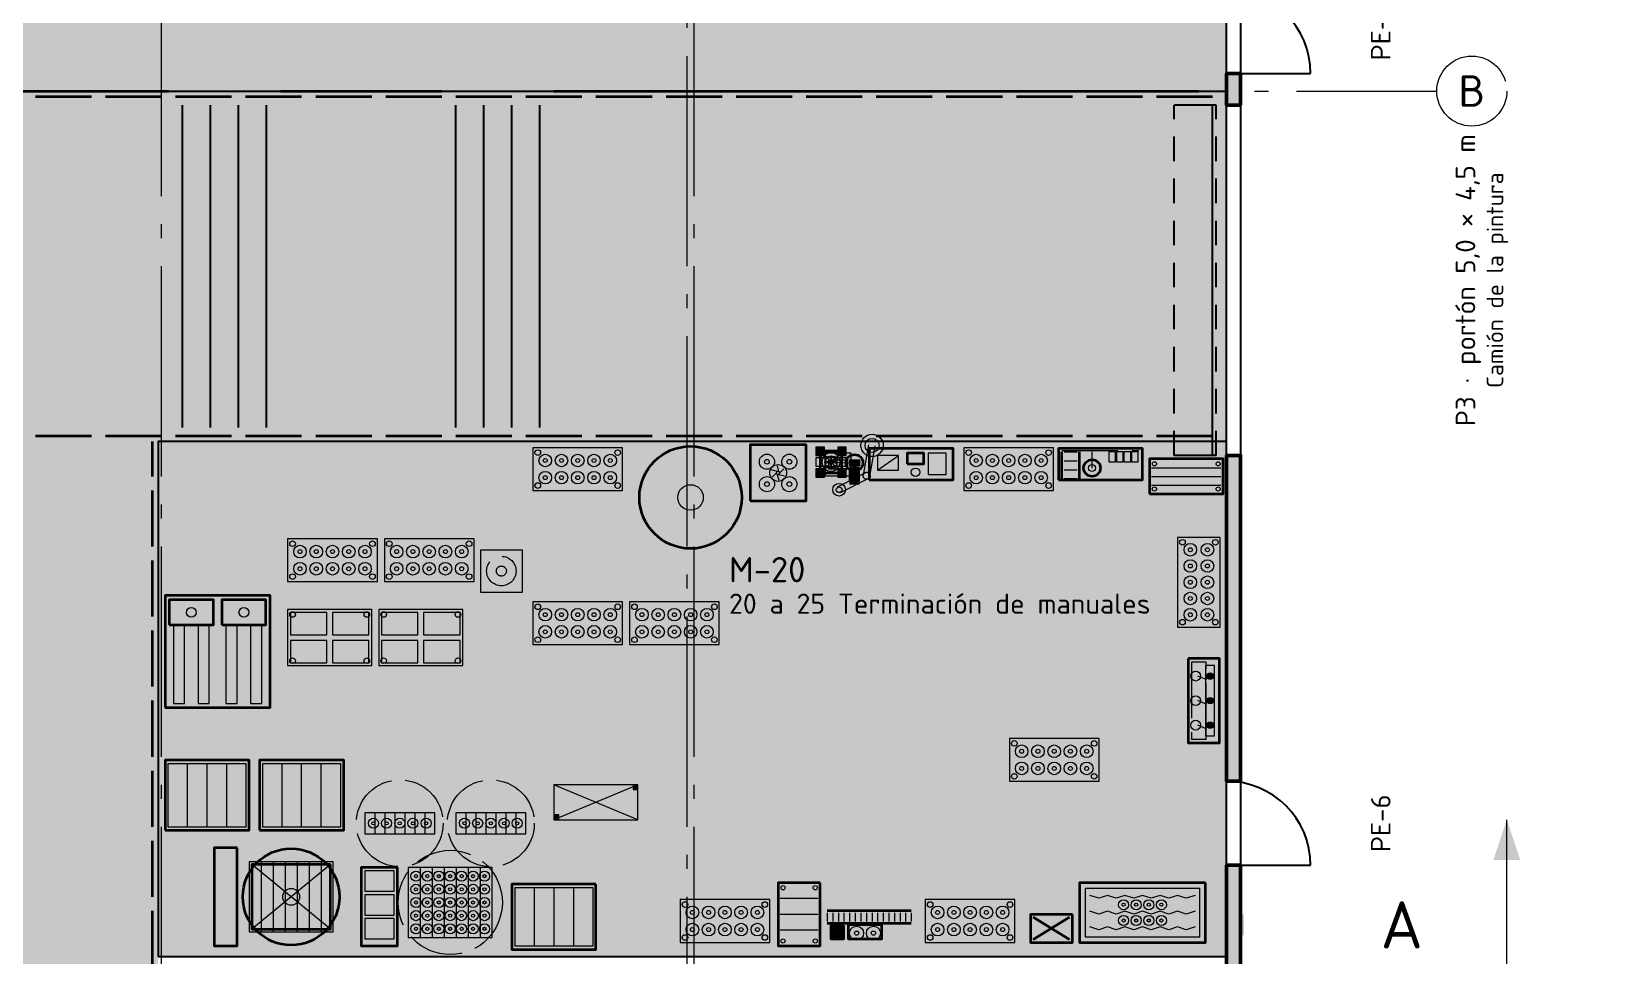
# Model space of a CAD drawing. Header units: millimetres. Extents: x 0 to 1189, y 0 to 841.
# Drawn here: x 466.7 to 579.1, y 415.3 to 481.2 of the extents above; entities that cross this region are included whole.
import ezdxf
from ezdxf.enums import TextEntityAlignment as Align

# ---------------------------------------------------------------- set-up
doc = ezdxf.new("R2010")
doc.units = ezdxf.units.MM
doc.linetypes.add('IRAM-E-TRAZOS', pattern=[5, 4, -1])
doc.linetypes.add('IRAM-F-TRAZO-PUNTO', pattern=[20, 15, -2, 1, -2])
for name, color, linetype, lineweight in [('A-ABERTURA', 7, 'CONTINUOUS', 25), ('A-COLUMNA', 7, 'CONTINUOUS', 50), ('A-EJE', 1, 'IRAM-F-TRAZO-PUNTO', 18), ('A-EQUIPO-FINO', 8, 'CONTINUOUS', 13), ('A-EQUIPO-OCULTO', 8, 'IRAM-E-TRAZOS', 13), ('A-EQUIPO-RELLENO', 9, 'CONTINUOUS', 13), ('A-EXTERIOR', 8, 'CONTINUOUS', 25), ('A-MURO', 7, 'CONTINUOUS', 50), ('A-RELLENO', 9, 'CONTINUOUS', 13), ('A-SECTOR', 1, 'CONTINUOUS', 25), ('A-SECTOR-TXT', 1, 'CONTINUOUS', 25), ('A-SEGURIDAD', 1, 'IRAM-E-TRAZOS', 18), ('A-TEXTO', 7, 'CONTINUOUS', 18)]:
    doc.layers.add(name, color=color, linetype=linetype, lineweight=lineweight)
for name, color, linetype, lineweight, true_color in [('A-DEFENSA', 2, 'CONTINUOUS', 35, 0xe6b400), ('A-DEM-AM', 2, 'CONTINUOUS', 35, 0xd7a500), ('A-DEM-RO', 1, 'CONTINUOUS', 35, 0xd21e1e), ('A-EQUIPO', 30, 'CONTINUOUS', 35, 0xe67800), ('A-PASILLO', 2, 'IRAM-E-TRAZOS', 35, 0xd7a500), ('A-SENDA', 2, 'CONTINUOUS', 25, 0xd7a500)]:
    doc.layers.add(name, color=color, linetype=linetype, lineweight=lineweight, true_color=true_color)
doc.styles.add('ISO3098', font='isocpeur.ttf')

msp = doc.modelspace()

# ---------------------------------------------------------------- hatches: boundary and pattern name
at = {"layer": 'A-ABERTURA', "true_color": 0x3c3c3c}
h = msp.add_hatch(color=7, dxfattribs=at)
h.dxf.hatch_style = 1
h.paths.add_polyline_path([(551, 476), (551, 477.25), (553, 477.25), (553, 476)])
h = msp.add_hatch(color=7, dxfattribs=at)
h.dxf.hatch_style = 1
h.paths.add_polyline_path([(551, 451), (551, 449.75), (553, 449.75), (553, 451)])
at = {"layer": 'A-COLUMNA', "true_color": 0x000000}
h = msp.add_hatch(color=7, dxfattribs=at)
h.dxf.hatch_style = 1
h.paths.add_polyline_path([(475, 476), (477, 476), (477, 478), (475, 478)])
h = msp.add_hatch(color=7, dxfattribs=at)
h.dxf.hatch_style = 1
h.paths.add_polyline_path([(513, 476), (515, 476), (515, 478), (513, 478)])
h = msp.add_hatch(color=7, dxfattribs=at)
h.dxf.hatch_style = 1
h.paths.add_polyline_path([(551, 476), (553, 476), (553, 478), (551, 478)])
h = msp.add_hatch(color=7, dxfattribs=at)
h.dxf.hatch_style = 1
h.paths.add_polyline_path([(551.75, 416.75), (553.25, 416.75), (553.25, 418.25), (551.75, 418.25)])
at = {"layer": 'A-EQUIPO-RELLENO', "true_color": 0xeeeeee}
h = msp.add_hatch(color=7, dxfattribs=at)
h.dxf.hatch_style = 1
h.paths.add_polyline_path([(502.5, 448.5), (508.9, 448.5), (508.9, 451.55), (502.5, 451.55)])
at = {"layer": 'A-EQUIPO-RELLENO', "true_color": 0xe1e6ec}
h = msp.add_hatch(color=7, dxfattribs=at)
h.dxf.hatch_style = 1
h.paths.add_polyline_path([(517.4, 448), (517.276, 448.945), (516.911, 449.825), (516.331, 450.581), (515.575, 451.161), (514.695, 451.526), (513.75, 451.65), (512.805, 451.526), (511.925, 451.161), (511.169, 450.581), (510.589, 449.825), (510.224, 448.945), (510.1, 448), (510.224, 447.055), (510.589, 446.175), (511.169, 445.419), (511.925, 444.839), (512.805, 444.474), (513.75, 444.35), (514.695, 444.474), (515.575, 444.839), (516.331, 445.419), (516.911, 446.175), (517.276, 447.055)])
at = {"layer": 'A-EQUIPO-RELLENO', "true_color": 0xe6e6dc}
h = msp.add_hatch(color=7, dxfattribs=at)
h.dxf.hatch_style = 1
h.paths.add_polyline_path([(518, 447.75), (522, 447.75), (522, 451.75), (518, 451.75)])
at = {"layer": 'A-EQUIPO-RELLENO', "true_color": 0x969ba0}
h = msp.add_hatch(color=7, dxfattribs=at)
h.dxf.hatch_style = 1
h.paths.add_polyline_path([(522.7, 451), (523.3, 451), (523.3, 451.6), (522.7, 451.6)])
at = {"layer": 'A-EQUIPO-RELLENO', "true_color": 0xfaeec8}
h = msp.add_hatch(color=7, dxfattribs=at)
h.dxf.hatch_style = 1
h.paths.add_polyline_path([(523, 449.75), (524.55, 449.75), (524.55, 451.3), (523, 451.3)])
at = {"layer": 'A-EQUIPO-RELLENO', "true_color": 0xcdd0d4}
h = msp.add_hatch(color=7, dxfattribs=at)
h.dxf.hatch_style = 1
h.paths.add_polyline_path([(523.35, 449.55), (525.2, 449.55), (525.2, 451.15), (523.35, 451.15)])
at = {"layer": 'A-EQUIPO-RELLENO', "true_color": 0x969ba0}
h = msp.add_hatch(color=7, dxfattribs=at)
h.dxf.hatch_style = 1
h.paths.add_polyline_path([(524.25, 451), (524.85, 451), (524.85, 451.6), (524.25, 451.6)])
at = {"layer": 'A-EQUIPO-RELLENO', "true_color": 0xeedec0}
h = msp.add_hatch(color=7, dxfattribs=at)
h.dxf.hatch_style = 1
h.paths.add_polyline_path([(526.5, 449.25), (532.5, 449.25), (532.5, 451.5), (526.5, 451.5)])
at = {"layer": 'A-EQUIPO-RELLENO', "true_color": 0xeeeeee}
h = msp.add_hatch(color=7, dxfattribs=at)
h.dxf.hatch_style = 1
h.paths.add_polyline_path([(533.25, 448.5), (539.65, 448.5), (539.65, 451.55), (533.25, 451.55)])
at = {"layer": 'A-EQUIPO-RELLENO', "true_color": 0xeedec0}
h = msp.add_hatch(color=7, dxfattribs=at)
h.dxf.hatch_style = 1
h.paths.add_polyline_path([(540, 449.25), (546, 449.25), (546, 451.5), (540, 451.5)])
at = {"layer": 'A-EQUIPO-RELLENO', "true_color": 0xeeeeee}
h = msp.add_hatch(color=7, dxfattribs=at)
h.dxf.hatch_style = 1
h.paths.add_polyline_path([(540.25, 449.35), (541.5, 449.35), (541.5, 451.25), (540.25, 451.25)])
h = msp.add_hatch(color=7, dxfattribs=at)
h.dxf.hatch_style = 1
h.paths.add_polyline_path([(546.5, 448.25), (551.75, 448.25), (551.75, 450.75), (546.5, 450.75)])
at = {"layer": 'A-EQUIPO-RELLENO', "true_color": 0x969ba0}
h = msp.add_hatch(color=7, dxfattribs=at)
h.dxf.hatch_style = 1
h.paths.add_polyline_path([(522.7, 449.45), (523.3, 449.45), (523.3, 450.05), (522.7, 450.05)])
h = msp.add_hatch(color=7, dxfattribs=at)
h.dxf.hatch_style = 1
h.paths.add_polyline_path([(524.25, 449.45), (524.85, 449.45), (524.85, 450.05), (524.25, 450.05)])
at = {"layer": 'A-EQUIPO-RELLENO', "true_color": 0xeeeeee}
h = msp.add_hatch(color=7, dxfattribs=at)
h.dxf.hatch_style = 1
h.paths.add_polyline_path([(525.8, 450.25), (525.1, 450.25), (525.1, 450.68), (525.8, 450.68)])
h = msp.add_hatch(color=7, dxfattribs=at)
h.dxf.hatch_style = 1
h.paths.add_polyline_path([(525.8, 449), (525.1, 449), (525.1, 450.1), (525.8, 450.1)])
h = msp.add_hatch(color=7, dxfattribs=at)
h.dxf.hatch_style = 1
h.paths.add_polyline_path([(548.5, 438.75), (551.55, 438.75), (551.55, 445.15), (548.5, 445.15)])
h = msp.add_hatch(color=7, dxfattribs=at)
h.dxf.hatch_style = 1
h.paths.add_polyline_path([(485, 442), (491.4, 442), (491.4, 445.05), (485, 445.05)])
h = msp.add_hatch(color=7, dxfattribs=at)
h.dxf.hatch_style = 1
h.paths.add_polyline_path([(491.9, 442), (498.3, 442), (498.3, 445.05), (491.9, 445.05)])
at = {"layer": 'A-EQUIPO-RELLENO', "true_color": 0xd6ecd6}
h = msp.add_hatch(color=7, dxfattribs=at)
h.dxf.hatch_style = 1
h.paths.add_polyline_path([(501.75, 444.25), (498.75, 444.25), (498.75, 441.25), (501.75, 441.25)])
at = {"layer": 'A-EQUIPO-RELLENO', "true_color": 0xfac83c}
h = msp.add_hatch(color=7, dxfattribs=at)
h.dxf.hatch_style = 1
h.paths.add_polyline_path([(476.55, 438.9), (479.7, 438.9), (479.7, 440.7), (476.55, 440.7)])
h = msp.add_hatch(color=7, dxfattribs=at)
h.dxf.hatch_style = 1
h.paths.add_polyline_path([(480.3, 438.9), (483.45, 438.9), (483.45, 440.7), (480.3, 440.7)])
at = {"layer": 'A-EQUIPO-RELLENO', "true_color": 0xeeeeee}
h = msp.add_hatch(color=7, dxfattribs=at)
h.dxf.hatch_style = 1
h.paths.add_polyline_path([(485, 436), (491, 436), (491, 440), (485, 440)])
at = {"layer": 'A-EQUIPO-RELLENO', "true_color": 0xfaecc8}
h = msp.add_hatch(color=7, dxfattribs=at)
h.dxf.hatch_style = 1
h.paths.add_polyline_path([(485.2, 438.2), (487.8, 438.2), (487.8, 439.8), (485.2, 439.8)])
h = msp.add_hatch(color=7, dxfattribs=at)
h.dxf.hatch_style = 1
h.paths.add_polyline_path([(488.2, 438.2), (490.8, 438.2), (490.8, 439.8), (488.2, 439.8)])
at = {"layer": 'A-EQUIPO-RELLENO', "true_color": 0xeeeeee}
h = msp.add_hatch(color=7, dxfattribs=at)
h.dxf.hatch_style = 1
h.paths.add_polyline_path([(491.5, 436), (497.5, 436), (497.5, 440), (491.5, 440)])
at = {"layer": 'A-EQUIPO-RELLENO', "true_color": 0xfaecc8}
h = msp.add_hatch(color=7, dxfattribs=at)
h.dxf.hatch_style = 1
h.paths.add_polyline_path([(491.7, 438.2), (494.3, 438.2), (494.3, 439.8), (491.7, 439.8)])
h = msp.add_hatch(color=7, dxfattribs=at)
h.dxf.hatch_style = 1
h.paths.add_polyline_path([(494.7, 438.2), (497.3, 438.2), (497.3, 439.8), (494.7, 439.8)])
at = {"layer": 'A-EQUIPO-RELLENO', "true_color": 0xeeeeee}
h = msp.add_hatch(color=7, dxfattribs=at)
h.dxf.hatch_style = 1
h.paths.add_polyline_path([(502.5, 437.5), (508.9, 437.5), (508.9, 440.55), (502.5, 440.55)])
h = msp.add_hatch(color=7, dxfattribs=at)
h.dxf.hatch_style = 1
h.paths.add_polyline_path([(509.4, 437.5), (515.8, 437.5), (515.8, 440.55), (509.4, 440.55)])
h = msp.add_hatch(color=7, dxfattribs=at)
h.dxf.hatch_style = 1
h.paths.add_polyline_path([(476.843, 433.3), (477.643, 433.3), (477.643, 438.9), (476.843, 438.9)])
h = msp.add_hatch(color=7, dxfattribs=at)
h.dxf.hatch_style = 1
h.paths.add_polyline_path([(478.607, 433.3), (479.407, 433.3), (479.407, 438.9), (478.607, 438.9)])
h = msp.add_hatch(color=7, dxfattribs=at)
h.dxf.hatch_style = 1
h.paths.add_polyline_path([(480.593, 433.3), (481.393, 433.3), (481.393, 438.9), (480.593, 438.9)])
h = msp.add_hatch(color=7, dxfattribs=at)
h.dxf.hatch_style = 1
h.paths.add_polyline_path([(482.357, 433.3), (483.157, 433.3), (483.157, 438.9), (482.357, 438.9)])
at = {"layer": 'A-EQUIPO-RELLENO', "true_color": 0xfaecc8}
h = msp.add_hatch(color=7, dxfattribs=at)
h.dxf.hatch_style = 1
h.paths.add_polyline_path([(485.2, 436.2), (487.8, 436.2), (487.8, 437.8), (485.2, 437.8)])
h = msp.add_hatch(color=7, dxfattribs=at)
h.dxf.hatch_style = 1
h.paths.add_polyline_path([(488.2, 436.2), (490.8, 436.2), (490.8, 437.8), (488.2, 437.8)])
h = msp.add_hatch(color=7, dxfattribs=at)
h.dxf.hatch_style = 1
h.paths.add_polyline_path([(491.7, 436.2), (494.3, 436.2), (494.3, 437.8), (491.7, 437.8)])
h = msp.add_hatch(color=7, dxfattribs=at)
h.dxf.hatch_style = 1
h.paths.add_polyline_path([(494.7, 436.2), (497.3, 436.2), (497.3, 437.8), (494.7, 437.8)])
at = {"layer": 'A-EQUIPO-RELLENO', "true_color": 0xeeeeee}
h = msp.add_hatch(color=7, dxfattribs=at)
h.dxf.hatch_style = 1
h.paths.add_polyline_path([(549.25, 436.5), (549.25, 430.5), (551.5, 430.5), (551.5, 436.5)])
at = {"layer": 'A-EQUIPO-RELLENO', "true_color": 0xe2e7ee}
h = msp.add_hatch(color=7, dxfattribs=at)
h.dxf.hatch_style = 1
h.paths.add_polyline_path([(550.5, 436), (550.5, 431), (551.15, 431), (551.15, 436)])
at = {"layer": 'A-EQUIPO-RELLENO', "true_color": 0xffffff}
h = msp.add_hatch(color=7, dxfattribs=at)
h.dxf.hatch_style = 1
h.paths.add_polyline_path([(550.825, 435.025), (550.883, 435.033), (550.938, 435.055), (550.984, 435.091), (551.02, 435.137), (551.042, 435.192), (551.05, 435.25), (551.042, 435.308), (551.02, 435.363), (550.984, 435.409), (550.938, 435.445), (550.883, 435.467), (550.825, 435.475), (550.767, 435.467), (550.713, 435.445), (550.666, 435.409), (550.63, 435.363), (550.608, 435.308), (550.6, 435.25), (550.608, 435.192), (550.63, 435.137), (550.666, 435.091), (550.713, 435.055), (550.767, 435.033)])
h = msp.add_hatch(color=7, dxfattribs=at)
h.dxf.hatch_style = 1
h.paths.add_polyline_path([(550.825, 433.275), (550.883, 433.283), (550.938, 433.305), (550.984, 433.341), (551.02, 433.388), (551.042, 433.442), (551.05, 433.5), (551.042, 433.558), (551.02, 433.612), (550.984, 433.659), (550.938, 433.695), (550.883, 433.717), (550.825, 433.725), (550.767, 433.717), (550.713, 433.695), (550.666, 433.659), (550.63, 433.612), (550.608, 433.558), (550.6, 433.5), (550.608, 433.442), (550.63, 433.388), (550.666, 433.341), (550.713, 433.305), (550.767, 433.283)])
h = msp.add_hatch(color=7, dxfattribs=at)
h.dxf.hatch_style = 1
h.paths.add_polyline_path([(550.825, 431.525), (550.883, 431.533), (550.938, 431.555), (550.984, 431.591), (551.02, 431.637), (551.042, 431.692), (551.05, 431.75), (551.042, 431.808), (551.02, 431.863), (550.984, 431.909), (550.938, 431.945), (550.883, 431.967), (550.825, 431.975), (550.767, 431.967), (550.713, 431.945), (550.666, 431.909), (550.63, 431.863), (550.608, 431.808), (550.6, 431.75), (550.608, 431.692), (550.63, 431.637), (550.666, 431.591), (550.713, 431.555), (550.767, 431.533)])
at = {"layer": 'A-EQUIPO-RELLENO', "true_color": 0xeeeeee}
h = msp.add_hatch(color=7, dxfattribs=at)
h.dxf.hatch_style = 1
h.paths.add_polyline_path([(536.5, 427.75), (542.9, 427.75), (542.9, 430.8), (536.5, 430.8)])
at = {"layer": 'A-EQUIPO-RELLENO', "true_color": 0xeedec0}
h = msp.add_hatch(color=7, dxfattribs=at)
h.dxf.hatch_style = 1
h.paths.add_polyline_path([(476.45, 424.5), (482.05, 424.5), (482.05, 429), (476.45, 429)])
h = msp.add_hatch(color=7, dxfattribs=at)
h.dxf.hatch_style = 1
h.paths.add_polyline_path([(483.2, 424.5), (488.8, 424.5), (488.8, 429), (483.2, 429)])
at = {"layer": 'A-EQUIPO-RELLENO', "true_color": 0xeeeeee}
h = msp.add_hatch(color=7, dxfattribs=at)
h.dxf.hatch_style = 1
h.paths.add_polyline_path([(510, 427.5), (504, 427.5), (504, 425), (510, 425)])
at = {"layer": 'A-EQUIPO-RELLENO', "true_color": 0x969ba0}
h = msp.add_hatch(color=7, dxfattribs=at)
h.dxf.hatch_style = 1
h.paths.add_polyline_path([(509.95, 427.45), (509.65, 427.45), (509.65, 427.15), (509.95, 427.15)])
at = {"layer": 'A-EQUIPO-RELLENO', "true_color": 0xeedec0}
h = msp.add_hatch(color=7, dxfattribs=at)
h.dxf.hatch_style = 1
h.paths.add_polyline_path([(495.5, 425.5), (490.5, 425.5), (490.5, 424), (495.5, 424)])
h = msp.add_hatch(color=7, dxfattribs=at)
h.dxf.hatch_style = 1
h.paths.add_polyline_path([(502, 425.5), (497, 425.5), (497, 424), (502, 424)])
at = {"layer": 'A-EQUIPO-RELLENO', "true_color": 0x969ba0}
h = msp.add_hatch(color=7, dxfattribs=at)
h.dxf.hatch_style = 1
h.paths.add_polyline_path([(504.35, 425.35), (504.05, 425.35), (504.05, 425.05), (504.35, 425.05)])
at = {"layer": 'A-EQUIPO-RELLENO', "true_color": 0xcdd0d4}
h = msp.add_hatch(color=7, dxfattribs=at)
h.dxf.hatch_style = 1
h.paths.add_polyline_path([(481.4, 423), (479.75, 423), (479.75, 416), (481.4, 416)])
at = {"layer": 'A-EQUIPO-RELLENO', "true_color": 0xeeeeee}
h = msp.add_hatch(color=7, dxfattribs=at)
h.dxf.hatch_style = 1
h.paths.add_polyline_path([(481.8, 419.5), (481.918, 418.607), (482.262, 417.775), (482.81, 417.06), (483.525, 416.512), (484.357, 416.168), (485.25, 416.05), (486.143, 416.168), (486.975, 416.512), (487.69, 417.06), (488.238, 417.775), (488.582, 418.607), (488.7, 419.5), (488.582, 420.393), (488.238, 421.225), (487.69, 421.94), (486.975, 422.488), (486.143, 422.832), (485.25, 422.95), (484.357, 422.832), (483.525, 422.488), (482.81, 421.94), (482.262, 421.225), (481.918, 420.393)])
at = {"layer": 'A-EQUIPO-RELLENO', "true_color": 0xeedec0}
h = msp.add_hatch(color=7, dxfattribs=at)
h.dxf.hatch_style = 1
h.paths.add_polyline_path([(488.25, 422), (482.25, 422), (482.25, 417), (488.25, 417)])
h = msp.add_hatch(color=7, dxfattribs=at)
h.dxf.hatch_style = 1
h.paths.add_polyline_path([(492.85, 421.6), (490.25, 421.6), (490.25, 416), (492.85, 416)])
h = msp.add_hatch(color=7, dxfattribs=at)
h.dxf.hatch_style = 1
h.paths.add_polyline_path([(499.6, 421.6), (493.6, 421.6), (493.6, 416.6), (499.6, 416.6)])
at = {"layer": 'A-EQUIPO-RELLENO', "true_color": 0xeeeeee}
h = msp.add_hatch(color=7, dxfattribs=at)
h.dxf.hatch_style = 1
h.paths.add_polyline_path([(523, 420.5), (520, 420.5), (520, 416), (523, 416)])
at = {"layer": 'A-EQUIPO-RELLENO', "true_color": 0xcdd0d4}
h = msp.add_hatch(color=7, dxfattribs=at)
h.dxf.hatch_style = 1
h.paths.add_polyline_path([(550.5, 420.5), (541.5, 420.5), (541.5, 416.25), (550.5, 416.25)])
at = {"layer": 'A-EQUIPO-RELLENO', "true_color": 0xeedec0}
h = msp.add_hatch(color=7, dxfattribs=at)
h.dxf.hatch_style = 1
h.paths.add_polyline_path([(506.8, 420.15), (501.2, 420.15), (501.2, 416), (506.8, 416)])
at = {"layer": 'A-EQUIPO-RELLENO', "true_color": 0xeeeeee}
h = msp.add_hatch(color=7, dxfattribs=at)
h.dxf.hatch_style = 1
h.paths.add_polyline_path([(513, 416.25), (519.4, 416.25), (519.4, 419.3), (513, 419.3)])
h = msp.add_hatch(color=7, dxfattribs=at)
h.dxf.hatch_style = 1
h.paths.add_polyline_path([(530.5, 416.25), (536.9, 416.25), (536.9, 419.3), (530.5, 419.3)])
at = {"layer": 'A-EQUIPO-RELLENO', "true_color": 0xc8e1fa}
h = msp.add_hatch(color=7, dxfattribs=at)
h.dxf.hatch_style = 1
h.paths.add_polyline_path([(550.1, 420.1), (541.9, 420.1), (541.9, 416.65), (550.1, 416.65)])
at = {"layer": 'A-EQUIPO-RELLENO', "true_color": 0xeeeeee}
h = msp.add_hatch(color=7, dxfattribs=at)
h.dxf.hatch_style = 1
h.paths.add_polyline_path([(529.5, 418.5), (523.5, 418.5), (523.5, 417.6), (529.5, 417.6)])
at = {"layer": 'A-EQUIPO-RELLENO', "true_color": 0xf5cdc8}
h = msp.add_hatch(color=7, dxfattribs=at)
h.dxf.hatch_style = 1
h.paths.add_polyline_path([(541, 418.25), (538, 418.25), (538, 416.25), (541, 416.25)])
at = {"layer": 'A-EQUIPO-RELLENO', "true_color": 0xcdd0d4}
h = msp.add_hatch(color=7, dxfattribs=at)
h.dxf.hatch_style = 1
h.paths.add_polyline_path([(524.7, 417.45), (523.75, 417.45), (523.75, 416.5), (524.7, 416.5)])
h = msp.add_hatch(color=7, dxfattribs=at)
h.dxf.hatch_style = 1
h.paths.add_polyline_path([(527.4, 417.51), (525, 417.51), (525, 416.5), (527.4, 416.5)])
at = {"layer": 'A-MURO', "true_color": 0x464646}
h = msp.add_hatch(color=7, dxfattribs=at)
h.dxf.hatch_style = 1
h.paths.add_polyline_path([(553, 476), (552, 476), (552, 478.25), (553, 478.25)])
h = msp.add_hatch(color=7, dxfattribs=at)
h.dxf.hatch_style = 1
h.paths.add_polyline_path([(553, 427.75), (552, 427.75), (552, 451), (553, 451)])
h = msp.add_hatch(color=7, dxfattribs=at)
h.dxf.hatch_style = 1
h.paths.add_polyline_path([(553, 409.25), (552, 409.25), (552, 421.75), (553, 421.75)])
at = {"layer": 'A-RELLENO', "true_color": 0xfff4b4}
h = msp.add_hatch(color=7, dxfattribs=at)
h.dxf.hatch_style = 1
h.paths.add_polyline_path([(172, 477), (552, 477), (552, 484.5), (172, 484.5)])
at = {"layer": 'A-RELLENO', "true_color": 0xe2e2e2}
h = msp.add_hatch(color=7, dxfattribs=at)
h.dxf.hatch_style = 1
h.paths.add_polyline_path([(172, 452), (552, 452), (552, 477), (172, 477)])
h = msp.add_hatch(color=7, dxfattribs=at)
h.dxf.hatch_style = 1
h.paths.add_polyline_path([(460.75, 384.5), (475.75, 384.5), (475.75, 452), (460.75, 452)])
at = {"layer": 'A-RELLENO', "true_color": 0xd7eed2}
h = msp.add_hatch(color=7, dxfattribs=at)
h.dxf.hatch_style = 1
h.paths.add_polyline_path([(475.75, 415.25), (552, 415.25), (552, 452), (475.75, 452)])
at = {"layer": 'A-TEXTO', "true_color": 0x000000}
h = msp.add_hatch(color=7, dxfattribs=at)
h.dxf.hatch_style = 1
h.paths.add_polyline_path([(572, 425), (571.04, 422.12), (572.96, 422.12)])

# ---------------------------------------------------------------- linework, layer by layer
at = {"layer": 'A-ABERTURA'}
for p, q in [((552, 478.25), (558, 478.25)), ((548.25, 475), (548.25, 476)), ((551.25, 476), (548.25, 476)), ((551, 451), (551, 476)), ((551.25, 475), (551.25, 476)), ((552, 451), (552, 476)), ((548.25, 472), (548.25, 473.75)), ((551.25, 472), (551.25, 473.75)), ((548.25, 469), (548.25, 470.75)), ((551.25, 469), (551.25, 470.75)), ((548.25, 466), (548.25, 467.75)), ((551.25, 466), (551.25, 467.75)), ((548.25, 463), (548.25, 464.75)), ((551.25, 463), (551.25, 464.75)), ((548.25, 460), (548.25, 461.75)), ((551.25, 460), (551.25, 461.75)), ((548.25, 457), (548.25, 458.75)), ((551.25, 457), (551.25, 458.75)), ((548.25, 454), (548.25, 455.75)), ((551.25, 454), (551.25, 455.75)), ((548.25, 451), (548.25, 452.75)), ((551.25, 451), (551.25, 452.75)), ((551.25, 451), (548.25, 451)), ((552, 421.75), (558, 421.75))]:
    msp.add_line(p, q, dxfattribs=at)
for centre in [(552, 478.25), (552, 421.75)]:
    msp.add_arc(centre, 6, 0, 90, dxfattribs=at)
at = {"layer": 'A-DEFENSA'}
for p, q in [((458.5, 477), (476.5, 477)), ((484.5, 477), (496, 477)), ((504, 477), (550, 477))]:
    msp.add_line(p, q, dxfattribs=at)
at = {"layer": 'A-DEM-AM'}
msp.add_lwpolyline([(476.25, 433), (483.75, 433), (483.75, 441), (476.25, 441)], close=True, dxfattribs=at)
at = {"layer": 'A-DEM-RO'}
for p, q in [((540.8, 418.05), (538.2, 416.45)), ((540.8, 416.45), (538.2, 418.05))]:
    msp.add_line(p, q, dxfattribs=at)
msp.add_lwpolyline([(541, 418.25), (538, 418.25), (538, 416.25), (541, 416.25)], close=True, dxfattribs=at)
at = {"layer": 'A-EJE'}
for p, q in [((513.5, 364.5), (513.5, 707)), ((476, 369.5), (476, 622.5)), ((514, 369.5), (514, 622.5)), ((552, 369.5), (552, 622.5)), ((157, 477), (567, 477))]:
    msp.add_line(p, q, dxfattribs=at)
msp.add_circle((569.5, 477), 2.5, dxfattribs=at)
at = {"layer": 'A-EQUIPO'}
for p, q in [((540.25, 449.35), (540.25, 451.25)), ((541.5, 449.35), (541.5, 451.25)), ((525.8, 450.1), (525.1, 450.1)), ((525.8, 449), (525.1, 449)), ((529.5, 418.5), (523.5, 418.5)), ((529.5, 417.6), (523.5, 417.6))]:
    msp.add_line(p, q, dxfattribs=at)
for points in [[(518, 447.75), (522, 447.75), (522, 451.75), (518, 451.75)], [(523, 449.75), (524.55, 449.75), (524.55, 451.3), (523, 451.3)], [(526.5, 449.25), (532.5, 449.25), (532.5, 451.5), (526.5, 451.5)], [(529.2, 450.4), (530.4, 450.4), (530.4, 451.15), (529.2, 451.15)], [(540, 449.25), (546, 449.25), (546, 451.5), (540, 451.5)], [(546.5, 448.25), (551.75, 448.25), (551.75, 450.75), (546.5, 450.75)], [(476.55, 438.9), (479.7, 438.9), (479.7, 440.7), (476.55, 440.7)], [(480.3, 438.9), (483.45, 438.9), (483.45, 440.7), (480.3, 440.7)], [(549.25, 436.5), (549.25, 430.5), (551.5, 430.5), (551.5, 436.5)], [(476.25, 424.25), (482.25, 424.25), (482.25, 429.25), (476.25, 429.25)], [(483, 424.25), (489, 424.25), (489, 429.25), (483, 429.25)], [(481.4, 423), (479.75, 423), (479.75, 416), (481.4, 416)], [(488.05, 421.8), (482.45, 421.8), (482.45, 417.2), (488.05, 417.2)], [(492.85, 421.6), (490.25, 421.6), (490.25, 416), (492.85, 416)], [(507, 420.4), (501, 420.4), (501, 415.75), (507, 415.75)], [(523, 420.5), (520, 420.5), (520, 416), (523, 416)], [(550.5, 420.5), (541.5, 420.5), (541.5, 416.25), (550.5, 416.25)], [(524.7, 417.45), (523.75, 417.45), (523.75, 416.5), (524.7, 416.5)], [(527.4, 417.51), (525, 417.51), (525, 416.5), (527.4, 416.5)]]:
    msp.add_lwpolyline(points, close=True, dxfattribs=at)
for centre, radius in [((513.75, 448), 3.65), ((525.45, 450.465), 0.6), ((542.4, 450.1), 0.6), ((523.775, 450.525), 0.124), ((485.25, 419.5), 3.45)]:
    msp.add_circle(centre, radius, dxfattribs=at)
at = {"layer": 'A-EQUIPO-FINO'}
for p, q in [((523.687, 450.613), (523.468, 450.832)), ((523.863, 450.613), (524.082, 450.832)), ((527.1, 449.95), (528.6, 451)), ((540.4, 451.25), (541.35, 451.25)), ((523.687, 450.437), (523.468, 450.218)), ((523.863, 450.437), (524.082, 450.218)), ((525.8, 450.25), (525.1, 450.68)), ((525.8, 450.68), (525.1, 450.25)), ((525.1, 449.15), (525.1, 449.95)), ((525.8, 449.15), (525.8, 449.95)), ((540.4, 450.617), (541.35, 450.617)), ((540.4, 449.983), (541.35, 449.983)), ((546.65, 450.125), (551.6, 450.125)), ((540.4, 449.35), (541.35, 449.35)), ((546.65, 449.5), (551.6, 449.5)), ((546.65, 448.875), (551.6, 448.875)), ((550.701, 435.374), (550.666, 435.409)), ((550.701, 435.126), (550.666, 435.091)), ((550.825, 435.425), (550.825, 435.475)), ((550.825, 435.25), (550.938, 435.092)), ((550.825, 435.075), (550.825, 435.025)), ((550.949, 435.374), (550.984, 435.409)), ((550.949, 435.126), (550.984, 435.091)), ((551, 435.25), (551.05, 435.25)), ((550.701, 433.624), (550.666, 433.659)), ((550.701, 433.376), (550.666, 433.341)), ((550.825, 433.675), (550.825, 433.725)), ((550.825, 433.5), (550.938, 433.343)), ((550.825, 433.325), (550.825, 433.275)), ((550.949, 433.624), (550.984, 433.659)), ((550.949, 433.376), (550.984, 433.341)), ((551, 433.5), (551.05, 433.5)), ((550.701, 431.874), (550.666, 431.909)), ((550.701, 431.626), (550.666, 431.591)), ((550.825, 431.925), (550.825, 431.975)), ((550.825, 431.75), (550.938, 431.592)), ((550.825, 431.575), (550.825, 431.525)), ((550.949, 431.874), (550.984, 431.909)), ((550.949, 431.626), (550.984, 431.591)), ((551, 431.75), (551.05, 431.75)), ((477.85, 424.5), (477.85, 429)), ((479.25, 424.5), (479.25, 429)), ((480.65, 424.5), (480.65, 429)), ((484.6, 424.5), (484.6, 429)), ((486, 424.5), (486, 429)), ((487.4, 424.5), (487.4, 429)), ((510, 427.5), (504, 425)), ((510, 425), (504, 427.5)), ((491.214, 425.5), (491.214, 424)), ((491.929, 425.5), (491.929, 424)), ((492.643, 425.5), (492.643, 424)), ((493.357, 425.5), (493.357, 424)), ((494.071, 425.5), (494.071, 424)), ((494.786, 425.5), (494.786, 424)), ((497.714, 425.5), (497.714, 424)), ((498.429, 425.5), (498.429, 424)), ((499.143, 425.5), (499.143, 424)), ((499.857, 425.5), (499.857, 424)), ((500.571, 425.5), (500.571, 424)), ((501.286, 425.5), (501.286, 424)), ((488.05, 421.8), (482.45, 417.2)), ((488.05, 417.2), (482.45, 421.8)), ((483.107, 422), (483.107, 417)), ((483.964, 422), (483.964, 417)), ((484.821, 422), (484.821, 417)), ((485.679, 422), (485.679, 417)), ((486.536, 422), (486.536, 417)), ((487.393, 422), (487.393, 417)), ((494.457, 421.6), (494.457, 416.6)), ((495.314, 421.6), (495.314, 416.6)), ((496.171, 421.6), (496.171, 416.6)), ((497.029, 421.6), (497.029, 416.6)), ((497.886, 421.6), (497.886, 416.6)), ((498.743, 421.6), (498.743, 416.6)), ((502.6, 420.15), (502.6, 416)), ((504, 420.15), (504, 416)), ((505.4, 420.15), (505.4, 416)), ((522.85, 419.375), (520.15, 419.375)), ((522.85, 418.25), (520.15, 418.25)), ((523.5, 418.35), (523.5, 417.75)), ((523.9, 418.35), (523.9, 417.75)), ((524.3, 418.35), (524.3, 417.75)), ((524.7, 418.35), (524.7, 417.75)), ((525.1, 418.35), (525.1, 417.75)), ((525.5, 418.35), (525.5, 417.75)), ((525.9, 418.35), (525.9, 417.75)), ((526.3, 418.35), (526.3, 417.75)), ((526.7, 418.35), (526.7, 417.75)), ((527.1, 418.35), (527.1, 417.75)), ((527.5, 418.35), (527.5, 417.75)), ((527.9, 418.35), (527.9, 417.75)), ((528.3, 418.35), (528.3, 417.75)), ((528.7, 418.35), (528.7, 417.75)), ((529.1, 418.35), (529.1, 417.75)), ((529.5, 418.35), (529.5, 417.75)), ((522.85, 417.125), (520.15, 417.125)), ((524.7, 417.45), (523.75, 416.5))]:
    msp.add_line(p, q, dxfattribs=at)
for points in [[(502.5, 448.5), (508.9, 448.5), (508.9, 451.55), (502.5, 451.55)], [(522.7, 451), (523.3, 451), (523.3, 451.6), (522.7, 451.6)], [(523.35, 449.55), (525.2, 449.55), (525.2, 451.15), (523.35, 451.15)], [(524.25, 451), (524.85, 451), (524.85, 451.6), (524.25, 451.6)], [(527.1, 449.95), (528.6, 449.95), (528.6, 451), (527.1, 451)], [(530.7, 449.65), (532, 449.65), (532, 451.15), (530.7, 451.15)], [(533.25, 448.5), (539.65, 448.5), (539.65, 451.55), (533.25, 451.55)], [(543.6, 450.55), (544.08, 450.55), (544.08, 451.25), (543.6, 451.25)], [(544.14, 450.55), (544.62, 450.55), (544.62, 451.25), (544.14, 451.25)], [(544.68, 450.55), (545.16, 450.55), (545.16, 451.25), (544.68, 451.25)], [(545.22, 450.55), (545.7, 450.55), (545.7, 451.25), (545.22, 451.25)], [(522.7, 449.45), (523.3, 449.45), (523.3, 450.05), (522.7, 450.05)], [(523.6, 450.05), (524.95, 450.05), (524.95, 450.65), (523.6, 450.65)], [(524.25, 449.45), (524.85, 449.45), (524.85, 450.05), (524.25, 450.05)], [(525.8, 450.25), (525.1, 450.25), (525.1, 450.68), (525.8, 450.68)], [(548.5, 438.75), (551.55, 438.75), (551.55, 445.15), (548.5, 445.15)], [(485, 442), (491.4, 442), (491.4, 445.05), (485, 445.05)], [(491.9, 442), (498.3, 442), (498.3, 445.05), (491.9, 445.05)], [(485, 436), (491, 436), (491, 440), (485, 440)], [(485.2, 438.2), (487.8, 438.2), (487.8, 439.8), (485.2, 439.8)], [(488.2, 438.2), (490.8, 438.2), (490.8, 439.8), (488.2, 439.8)], [(491.5, 436), (497.5, 436), (497.5, 440), (491.5, 440)], [(491.7, 438.2), (494.3, 438.2), (494.3, 439.8), (491.7, 439.8)], [(494.7, 438.2), (497.3, 438.2), (497.3, 439.8), (494.7, 439.8)], [(502.5, 437.5), (508.9, 437.5), (508.9, 440.55), (502.5, 440.55)], [(509.4, 437.5), (515.8, 437.5), (515.8, 440.55), (509.4, 440.55)], [(476.843, 433.3), (477.643, 433.3), (477.643, 438.9), (476.843, 438.9)], [(478.607, 433.3), (479.407, 433.3), (479.407, 438.9), (478.607, 438.9)], [(480.593, 433.3), (481.393, 433.3), (481.393, 438.9), (480.593, 438.9)], [(482.357, 433.3), (483.157, 433.3), (483.157, 438.9), (482.357, 438.9)], [(485.2, 436.2), (487.8, 436.2), (487.8, 437.8), (485.2, 437.8)], [(488.2, 436.2), (490.8, 436.2), (490.8, 437.8), (488.2, 437.8)], [(491.7, 436.2), (494.3, 436.2), (494.3, 437.8), (491.7, 437.8)], [(494.7, 436.2), (497.3, 436.2), (497.3, 437.8), (494.7, 437.8)], [(550.5, 436), (550.5, 431), (551.15, 431), (551.15, 436)], [(536.5, 427.75), (542.9, 427.75), (542.9, 430.8), (536.5, 430.8)], [(476.45, 424.5), (482.05, 424.5), (482.05, 429), (476.45, 429)], [(483.2, 424.5), (488.8, 424.5), (488.8, 429), (483.2, 429)], [(510, 427.5), (504, 427.5), (504, 425), (510, 425)], [(509.95, 427.45), (509.65, 427.45), (509.65, 427.15), (509.95, 427.15)], [(495.5, 425.5), (490.5, 425.5), (490.5, 424), (495.5, 424)], [(502, 425.5), (497, 425.5), (497, 424), (502, 424)], [(504.35, 425.35), (504.05, 425.35), (504.05, 425.05), (504.35, 425.05)], [(488.25, 422), (482.25, 422), (482.25, 417), (488.25, 417)], [(499.6, 421.6), (493.6, 421.6), (493.6, 416.6), (499.6, 416.6)], [(492.6, 421.35), (490.5, 421.35), (490.5, 419.9), (492.6, 419.9)], [(492.6, 419.65), (490.5, 419.65), (490.5, 418.2), (492.6, 418.2)], [(506.8, 420.15), (501.2, 420.15), (501.2, 416), (506.8, 416)], [(513, 416.25), (519.4, 416.25), (519.4, 419.3), (513, 419.3)], [(530.5, 416.25), (536.9, 416.25), (536.9, 419.3), (530.5, 419.3)], [(550.1, 420.1), (541.9, 420.1), (541.9, 416.65), (550.1, 416.65)], [(492.6, 417.95), (490.5, 417.95), (490.5, 416.5), (492.6, 416.5)]]:
    msp.add_lwpolyline(points, close=True, dxfattribs=at)
for points in [[(519.94, 449.854), (519.538, 449.966)], [(519.88, 449.75), (519.582, 449.457)], [(519.94, 449.646), (520.044, 449.242)], [(520.06, 449.854), (519.956, 450.258)], [(520.06, 449.646), (520.462, 449.534)], [(520.12, 449.75), (520.418, 450.043)]]:
    msp.add_lwpolyline(points, dxfattribs=at)
for centre, radius in [((526.7, 451.715), 0.8), ((526.7, 451.715), 0.5), ((502.85, 451.2), 0.2), ((503.38, 450.637), 0.45), ((503.38, 450.637), 0.14), ((504.54, 450.637), 0.45), ((504.54, 450.637), 0.14), ((505.7, 450.637), 0.45), ((505.7, 450.637), 0.14), ((506.86, 450.637), 0.45), ((506.86, 450.637), 0.14), ((508.02, 450.637), 0.45), ((508.02, 450.637), 0.14), ((508.55, 451.2), 0.2), ((519.2, 450.55), 0.54), ((519.2, 450.55), 0.168), ((520.8, 450.55), 0.54), ((520.8, 450.55), 0.168), ((523.775, 450.525), 0.434), ((523.55, 450.75), 0.2), ((524, 450.75), 0.2), ((525.45, 450.465), 0.25), ((533.6, 451.2), 0.2), ((534.13, 450.637), 0.45), ((534.13, 450.637), 0.14), ((535.29, 450.637), 0.45), ((535.29, 450.637), 0.14), ((536.45, 450.637), 0.45), ((536.45, 450.637), 0.14), ((537.61, 450.637), 0.45), ((537.61, 450.637), 0.14), ((538.77, 450.637), 0.45), ((538.77, 450.637), 0.14), ((539.3, 451.2), 0.2), ((503.38, 449.413), 0.45), ((504.54, 449.413), 0.45), ((505.7, 449.413), 0.45), ((506.86, 449.413), 0.45), ((508.02, 449.413), 0.45), ((520, 449.75), 0.6), ((520, 449.75), 0.12), ((523.55, 450.3), 0.2), ((524, 450.3), 0.2), ((529.8, 449.8), 0.3), ((534.13, 449.413), 0.45), ((535.29, 449.413), 0.45), ((536.45, 449.413), 0.45), ((537.61, 449.413), 0.45), ((538.77, 449.413), 0.45), ((542.4, 450.1), 0.25), ((546.85, 450.4), 0.15), ((551.4, 450.4), 0.15), ((502.85, 448.85), 0.2), ((503.38, 449.413), 0.14), ((504.54, 449.413), 0.14), ((505.7, 449.413), 0.14), ((506.86, 449.413), 0.14), ((508.02, 449.413), 0.14), ((508.55, 448.85), 0.2), ((513.75, 448), 0.912), ((519.2, 448.95), 0.54), ((519.2, 448.95), 0.168), ((520.8, 448.95), 0.54), ((520.8, 448.95), 0.168), ((524.35, 448.55), 0.45), ((524.35, 448.55), 0.2), ((533.6, 448.85), 0.2), ((534.13, 449.413), 0.14), ((535.29, 449.413), 0.14), ((536.45, 449.413), 0.14), ((537.61, 449.413), 0.14), ((538.77, 449.413), 0.14), ((539.3, 448.85), 0.2), ((546.85, 448.6), 0.15), ((551.4, 448.6), 0.15), ((485.35, 444.7), 0.2), ((485.88, 444.138), 0.45), ((485.88, 444.138), 0.14), ((487.04, 444.138), 0.45), ((487.04, 444.138), 0.14), ((488.2, 444.138), 0.45), ((488.2, 444.138), 0.14), ((489.36, 444.138), 0.45), ((489.36, 444.138), 0.14), ((490.52, 444.138), 0.45), ((490.52, 444.138), 0.14), ((491.05, 444.7), 0.2), ((492.25, 444.7), 0.2), ((492.78, 444.138), 0.45), ((492.78, 444.138), 0.14), ((493.94, 444.138), 0.45), ((493.94, 444.138), 0.14), ((495.1, 444.138), 0.45), ((495.1, 444.138), 0.14), ((496.26, 444.138), 0.45), ((496.26, 444.138), 0.14), ((497.42, 444.138), 0.45), ((497.42, 444.138), 0.14), ((497.95, 444.7), 0.2), ((548.85, 444.8), 0.2), ((549.413, 444.27), 0.45), ((549.413, 444.27), 0.14), ((550.637, 444.27), 0.45), ((550.637, 444.27), 0.14), ((551.2, 444.8), 0.2), ((485.88, 442.913), 0.45), ((485.88, 442.913), 0.14), ((487.04, 442.913), 0.45), ((487.04, 442.913), 0.14), ((488.2, 442.913), 0.45), ((488.2, 442.913), 0.14), ((489.36, 442.913), 0.45), ((489.36, 442.913), 0.14), ((490.52, 442.913), 0.45), ((490.52, 442.913), 0.14), ((492.78, 442.913), 0.45), ((492.78, 442.913), 0.14), ((493.94, 442.913), 0.45), ((493.94, 442.913), 0.14), ((495.1, 442.913), 0.45), ((495.1, 442.913), 0.14), ((496.26, 442.913), 0.45), ((496.26, 442.913), 0.14), ((497.42, 442.913), 0.45), ((497.42, 442.913), 0.14), ((549.413, 443.11), 0.45), ((549.413, 443.11), 0.14), ((550.637, 443.11), 0.45), ((550.637, 443.11), 0.14), ((485.35, 442.35), 0.2), ((491.05, 442.35), 0.2), ((492.25, 442.35), 0.2), ((497.95, 442.35), 0.2), ((549.413, 441.95), 0.45), ((549.413, 441.95), 0.14), ((550.637, 441.95), 0.45), ((550.637, 441.95), 0.14), ((549.413, 440.79), 0.45), ((549.413, 440.79), 0.14), ((550.637, 440.79), 0.45), ((550.637, 440.79), 0.14), ((478.125, 439.8), 0.35), ((481.875, 439.8), 0.35), ((485.35, 439.65), 0.2), ((490.65, 439.65), 0.2), ((491.85, 439.65), 0.2), ((497.15, 439.65), 0.2), ((502.85, 440.2), 0.2), ((503.38, 439.638), 0.45), ((503.38, 439.638), 0.14), ((504.54, 439.638), 0.45), ((504.54, 439.638), 0.14), ((505.7, 439.638), 0.45), ((505.7, 439.638), 0.14), ((506.86, 439.638), 0.45), ((506.86, 439.638), 0.14), ((508.02, 439.638), 0.45), ((508.02, 439.638), 0.14), ((508.55, 440.2), 0.2), ((509.75, 440.2), 0.2), ((510.28, 439.638), 0.45), ((510.28, 439.638), 0.14), ((511.44, 439.638), 0.45), ((511.44, 439.638), 0.14), ((512.6, 439.638), 0.45), ((512.6, 439.638), 0.14), ((513.76, 439.638), 0.45), ((513.76, 439.638), 0.14), ((514.92, 439.638), 0.45), ((514.92, 439.638), 0.14), ((515.45, 440.2), 0.2), ((549.413, 439.63), 0.45), ((549.413, 439.63), 0.14), ((550.637, 439.63), 0.45), ((550.637, 439.63), 0.14), ((503.38, 438.413), 0.45), ((503.38, 438.413), 0.14), ((504.54, 438.413), 0.45), ((504.54, 438.413), 0.14), ((505.7, 438.413), 0.45), ((505.7, 438.413), 0.14), ((506.86, 438.413), 0.45), ((506.86, 438.413), 0.14), ((508.02, 438.413), 0.45), ((508.02, 438.413), 0.14), ((510.28, 438.413), 0.45), ((510.28, 438.413), 0.14), ((511.44, 438.413), 0.45), ((511.44, 438.413), 0.14), ((512.6, 438.413), 0.45), ((512.6, 438.413), 0.14), ((513.76, 438.413), 0.45), ((513.76, 438.413), 0.14), ((514.92, 438.413), 0.45), ((514.92, 438.413), 0.14), ((548.85, 439.1), 0.2), ((551.2, 439.1), 0.2), ((502.85, 437.85), 0.2), ((508.55, 437.85), 0.2), ((509.75, 437.85), 0.2), ((515.45, 437.85), 0.2), ((485.35, 436.35), 0.2), ((490.65, 436.35), 0.2), ((491.85, 436.35), 0.2), ((497.15, 436.35), 0.2), ((549.8, 435.25), 0.35), ((550.825, 435.25), 0.225), ((549.8, 433.5), 0.35), ((550.825, 433.5), 0.225), ((549.8, 431.75), 0.35), ((550.825, 431.75), 0.225), ((536.85, 430.45), 0.2), ((542.55, 430.45), 0.2), ((537.38, 429.887), 0.45), ((537.38, 429.887), 0.14), ((538.54, 429.887), 0.45), ((538.54, 429.887), 0.14), ((539.7, 429.887), 0.45), ((539.7, 429.887), 0.14), ((540.86, 429.887), 0.45), ((540.86, 429.887), 0.14), ((542.02, 429.887), 0.45), ((542.02, 429.887), 0.14), ((536.85, 428.1), 0.2), ((537.38, 428.663), 0.45), ((537.38, 428.663), 0.14), ((538.54, 428.663), 0.45), ((538.54, 428.663), 0.14), ((539.7, 428.663), 0.45), ((539.7, 428.663), 0.14), ((540.86, 428.663), 0.45), ((540.86, 428.663), 0.14), ((542.02, 428.663), 0.45), ((542.02, 428.663), 0.14), ((542.55, 428.1), 0.2), ((491.12, 424.75), 0.36), ((491.12, 424.75), 0.112), ((492.06, 424.75), 0.36), ((492.06, 424.75), 0.112), ((493, 424.75), 0.36), ((493, 424.75), 0.112), ((493.94, 424.75), 0.36), ((493.94, 424.75), 0.112), ((494.88, 424.75), 0.36), ((494.88, 424.75), 0.112), ((497.62, 424.75), 0.36), ((497.62, 424.75), 0.112), ((498.56, 424.75), 0.36), ((498.56, 424.75), 0.112), ((499.5, 424.75), 0.36), ((499.5, 424.75), 0.112), ((500.44, 424.75), 0.36), ((500.44, 424.75), 0.112), ((501.38, 424.75), 0.36), ((501.38, 424.75), 0.112), ((494.157, 420.98), 0.36), ((494.157, 420.04), 0.36), ((494.157, 420.98), 0.112), ((494.971, 420.98), 0.36), ((494.971, 420.04), 0.36), ((494.971, 420.98), 0.112), ((495.786, 420.98), 0.36), ((495.786, 420.04), 0.36), ((495.786, 420.98), 0.112), ((496.6, 420.98), 0.36), ((496.6, 420.04), 0.36), ((496.6, 420.98), 0.112), ((497.414, 420.98), 0.36), ((497.414, 420.04), 0.36), ((497.414, 420.98), 0.112), ((498.229, 420.98), 0.36), ((498.229, 420.04), 0.36), ((498.229, 420.98), 0.112), ((499.043, 420.98), 0.36), ((499.043, 420.04), 0.36), ((499.043, 420.98), 0.112), ((485.25, 419.5), 0.6), ((494.157, 419.1), 0.36), ((494.157, 420.04), 0.112), ((494.157, 419.1), 0.112), ((494.971, 419.1), 0.36), ((494.971, 420.04), 0.112), ((494.971, 419.1), 0.112), ((495.786, 419.1), 0.36), ((495.786, 420.04), 0.112), ((495.786, 419.1), 0.112), ((496.6, 419.1), 0.36), ((496.6, 420.04), 0.112), ((496.6, 419.1), 0.112), ((497.414, 419.1), 0.36), ((497.414, 420.04), 0.112), ((497.414, 419.1), 0.112), ((498.229, 419.1), 0.36), ((498.229, 420.04), 0.112), ((498.229, 419.1), 0.112), ((499.043, 419.1), 0.36), ((499.043, 420.04), 0.112), ((499.043, 419.1), 0.112), ((520.35, 420.15), 0.15), ((522.65, 420.15), 0.15), ((544.65, 418.938), 0.36), ((545.55, 418.938), 0.36), ((546.45, 418.938), 0.36), ((547.35, 418.938), 0.36), ((494.157, 418.16), 0.36), ((494.157, 418.16), 0.112), ((494.971, 418.16), 0.36), ((494.971, 418.16), 0.112), ((495.786, 418.16), 0.36), ((495.786, 418.16), 0.112), ((496.6, 418.16), 0.36), ((496.6, 418.16), 0.112), ((497.414, 418.16), 0.36), ((497.414, 418.16), 0.112), ((498.229, 418.16), 0.36), ((498.229, 418.16), 0.112), ((499.043, 418.16), 0.36), ((499.043, 418.16), 0.112), ((513.35, 418.95), 0.2), ((513.88, 418.387), 0.45), ((513.88, 418.387), 0.14), ((515.04, 418.387), 0.45), ((515.04, 418.387), 0.14), ((516.2, 418.387), 0.45), ((516.2, 418.387), 0.14), ((517.36, 418.387), 0.45), ((517.36, 418.387), 0.14), ((518.52, 418.387), 0.45), ((518.52, 418.387), 0.14), ((519.05, 418.95), 0.2), ((530.85, 418.95), 0.2), ((531.38, 418.387), 0.45), ((531.38, 418.387), 0.14), ((532.54, 418.387), 0.45), ((532.54, 418.387), 0.14), ((533.7, 418.387), 0.45), ((533.7, 418.387), 0.14), ((534.86, 418.387), 0.45), ((534.86, 418.387), 0.14), ((536.02, 418.387), 0.45), ((536.02, 418.387), 0.14), ((536.55, 418.95), 0.2), ((544.65, 417.812), 0.36), ((544.65, 418.938), 0.112), ((545.55, 417.812), 0.36), ((545.55, 418.938), 0.112), ((546.45, 417.812), 0.36), ((546.45, 418.938), 0.112), ((547.35, 417.812), 0.36), ((547.35, 418.938), 0.112), ((494.157, 417.22), 0.36), ((494.157, 417.22), 0.112), ((494.971, 417.22), 0.36), ((494.971, 417.22), 0.112), ((495.786, 417.22), 0.36), ((495.786, 417.22), 0.112), ((496.6, 417.22), 0.36), ((496.6, 417.22), 0.112), ((497.414, 417.22), 0.36), ((497.414, 417.22), 0.112), ((498.229, 417.22), 0.36), ((498.229, 417.22), 0.112), ((499.043, 417.22), 0.36), ((499.043, 417.22), 0.112), ((513.88, 417.163), 0.45), ((513.88, 417.163), 0.14), ((515.04, 417.163), 0.45), ((515.04, 417.163), 0.14), ((516.2, 417.163), 0.45), ((516.2, 417.163), 0.14), ((517.36, 417.163), 0.45), ((517.36, 417.163), 0.14), ((518.52, 417.163), 0.45), ((518.52, 417.163), 0.14), ((523.893, 416.975), 0.076), ((525.6, 416.91), 0.5), ((525.6, 416.91), 0.15), ((526.8, 416.91), 0.5), ((526.8, 416.91), 0.15), ((531.38, 417.163), 0.45), ((531.38, 417.163), 0.14), ((532.54, 417.163), 0.45), ((532.54, 417.163), 0.14), ((533.7, 417.163), 0.45), ((533.7, 417.163), 0.14), ((534.86, 417.163), 0.45), ((534.86, 417.163), 0.14), ((536.02, 417.163), 0.45), ((536.02, 417.163), 0.14), ((544.65, 417.812), 0.112), ((545.55, 417.812), 0.112), ((546.45, 417.812), 0.112), ((547.35, 417.812), 0.112), ((513.35, 416.6), 0.2), ((519.05, 416.6), 0.2), ((520.35, 416.35), 0.15), ((522.65, 416.35), 0.15), ((530.85, 416.6), 0.2), ((536.55, 416.6), 0.2)]:
    msp.add_circle(centre, radius, dxfattribs=at)
at = {"layer": 'A-EQUIPO-OCULTO'}
for p, q in [((526.095, 449.584), (526.478, 451.754)), ((526.538, 449.506), (526.922, 451.676)), ((540.25, 451.35), (545.75, 451.35)), ((542.4, 450.1), (542.4, 451.25)), ((523.775, 450.525), (525.45, 450.465)), ((524.248, 448.751), (526.215, 449.746)), ((524.452, 448.349), (526.418, 449.344))]:
    msp.add_line(p, q, dxfattribs=at)
for points in [[(522.7, 450.225), (524.85, 450.225), (524.85, 450.825), (522.7, 450.825)], [(524.426, 450.525), (524.413, 450.652), (524.376, 450.774), (524.316, 450.887), (524.235, 450.985), (524.137, 451.066), (524.024, 451.126), (523.902, 451.163), (523.775, 451.176), (523.648, 451.163), (523.526, 451.126), (523.413, 451.066), (523.315, 450.985), (523.234, 450.887), (523.174, 450.774), (523.137, 450.652), (523.124, 450.525), (523.137, 450.398), (523.174, 450.276), (523.234, 450.163), (523.315, 450.065), (523.413, 449.984), (523.526, 449.924), (523.648, 449.887), (523.775, 449.874), (523.902, 449.887), (524.024, 449.924), (524.137, 449.984), (524.235, 450.065), (524.316, 450.163), (524.376, 450.276), (524.413, 450.398)]]:
    msp.add_lwpolyline(points, close=True, dxfattribs=at)
for points in [[(550.5, 435.25), (550.55, 435), (549.95, 435.25)], [(550.5, 433.5), (550.55, 433.25), (549.95, 433.5)], [(550.5, 431.75), (550.55, 431.5), (549.95, 431.75)], [(549.75, 419.6), (549.125, 419.4), (548.5, 419.6), (547.875, 419.4), (547.25, 419.6), (546.625, 419.4), (546, 419.6), (545.375, 419.4), (544.75, 419.6), (544.125, 419.4), (543.5, 419.6), (542.875, 419.4), (542.25, 419.6)], [(549.75, 418.475), (549.125, 418.275), (548.5, 418.475), (547.875, 418.275), (547.25, 418.475), (546.625, 418.275), (546, 418.475), (545.375, 418.275), (544.75, 418.475), (544.125, 418.275), (543.5, 418.475), (542.875, 418.275), (542.25, 418.475)], [(549.75, 417.35), (549.125, 417.15), (548.5, 417.35), (547.875, 417.15), (547.25, 417.35), (546.625, 417.15), (546, 417.35), (545.375, 417.15), (544.75, 417.35), (544.125, 417.15), (543.5, 417.35), (542.875, 417.15), (542.25, 417.35)]]:
    msp.add_lwpolyline(points, dxfattribs=at)
for centre, radius in [((526.316, 449.545), 0.25), ((493, 424.75), 3.1), ((499.5, 424.75), 3.1), ((496.6, 419.1), 3.72)]:
    msp.add_circle(centre, radius, dxfattribs=at)
at = {"layer": 'A-EXTERIOR'}
msp.add_lwpolyline([(553, 384.5), (662, 384.5), (662, 514.5), (553, 514.5)], close=True, dxfattribs=at)
at = {"layer": 'A-MURO'}
for points in [[(553, 476), (552, 476), (552, 478.25), (553, 478.25)], [(553, 427.75), (552, 427.75), (552, 451), (553, 451)], [(553, 409.25), (552, 409.25), (552, 421.75), (553, 421.75)]]:
    msp.add_lwpolyline(points, close=True, dxfattribs=at)
at = {"layer": 'A-PASILLO'}
for p, q in [((172, 476.6), (552, 476.6)), ((172, 452.4), (552, 452.4)), ((475.35, 384.5), (475.35, 452))]:
    msp.add_line(p, q, dxfattribs=at)
at = {"layer": 'A-SECTOR'}
msp.add_lwpolyline([(475.75, 415.25), (552, 415.25), (552, 452), (475.75, 452)], close=True, dxfattribs=at)
at = {"layer": 'A-SEGURIDAD'}
for points in [[(501.75, 444.25), (498.75, 444.25), (498.75, 441.25), (501.75, 441.25)], [(549.5, 436.25), (549.5, 430.75), (550.55, 430.75), (550.55, 436.25)]]:
    msp.add_lwpolyline(points, close=True, dxfattribs=at)
for radius in [1.05, 0.36]:
    msp.add_circle((500.25, 442.75), radius, dxfattribs=at)
at = {"layer": 'A-SENDA'}
for p, q in [((477.5, 453), (477.5, 476)), ((479.5, 453), (479.5, 476)), ((481.5, 453), (481.5, 476)), ((483.5, 453), (483.5, 476)), ((497, 453), (497, 476)), ((499, 453), (499, 476)), ((501, 453), (501, 476)), ((503, 453), (503, 476))]:
    msp.add_line(p, q, dxfattribs=at)
msp.add_lwpolyline([(172, 477), (552, 477), (552, 484.5), (172, 484.5)], close=True, dxfattribs=at)
at = {"layer": 'A-TEXTO'}
msp.add_line((572, 412.5), (572, 425), dxfattribs=at)

# ---------------------------------------------------------------- texts
at = {"layer": 'A-SECTOR-TXT', "style": 'ISO3098'}
for s, height, p in [('M-20', 1.8, (516.5, 443.75)), ('20 a 25 Terminación de manuales', 1.44, (516.5, 441.14))]:
    msp.add_text(s, height=height, dxfattribs=at).set_placement(p, align=Align.TOP_LEFT)
at = {"layer": 'A-TEXTO', "style": 'ISO3098'}
for s, height, p in [('PE-5', 1.4, (563, 481.25)), ('P3 · portón 5,0 × 4,5 m', 1.4, (569.05, 463.5)), ('Camión de la pintura', 1.19, (571.15, 463.5)), ('PE-6', 1.4, (563, 424.75))]:
    msp.add_text(s, height=height, rotation=90, dxfattribs=at).set_placement(p, align=Align.MIDDLE_CENTER)
for s, height, p in [('B', 2.25, (569.5, 477)), ('A', 3.36, (564.5, 417.5))]:
    msp.add_text(s, height=height, dxfattribs=at).set_placement(p, align=Align.MIDDLE_CENTER)

doc.saveas('drawing.dxf')
